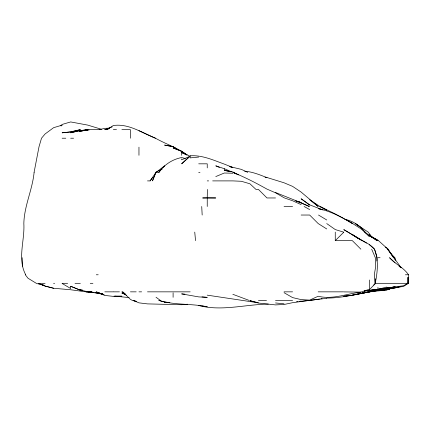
<?xml version="1.0" encoding="UTF-8"?>
<svg xmlns="http://www.w3.org/2000/svg" width="430" height="430" viewBox="0 0 430 430"><rect width="100%" height="100%" fill="white"/><g stroke="black" fill="none" stroke-linecap="round" stroke-linejoin="round"><path stroke-width="0.64" d="M207.238 197.881L215.774 197.961L202.659 197.961L207.238 197.881L207.405 189.431M364.151 291.148L403.544 285.74L407.877 283.311L408.5 274.775C403.711 267.476 395.277 264.208 389.564 257.71L395.009 262.741M376.89 260.988L377.137 257.71L374.535 249.174C368.666 242.187 359.281 240.225 352.331 234.549L366.548 243.149M408.043 277.404L408.473 283.311L375.213 283.311L375.804 278.715M34.11 172.36C32.438 189.845 24.204 205.895 23.838 223.568C24.886 240.617 17.168 258.796 25.698 274.775M34.083 172.36L39.012 146.754L41.511 138.218L45.075 133.988L53.61 127.683L62.146 125.125L61.237 125.952M375.213 283.311C377.545 272.168 378.825 259.973 374.471 249.174L369.402 244.713M155.741 172.36L152.478 180.896L155.778 172.968M147.495 180.896L150.086 180.896L156.031 172.36L158.89 172.36L159.922 171.608M150.086 180.896L152.86 177.294M158.89 172.36C164.276 164.701 172.419 159.299 181.632 157.547L185.292 158.476M60.786 125.866L62.146 124.431L70.681 121.937L87.752 125.103L101.55 129.306M369.402 289.707L375.573 283.311L373.675 285.02M360.867 249.174L352.331 240.639L335.26 240.639L343.796 232.184M230.405 166.931L232.845 167.501L224.309 164.099C213.275 160.116 202.213 154.961 190.167 155.805L181.632 163.825L189.162 157.16M162.244 168.012L164.566 165.835L156.095 172.36M104.818 129.683L106.78 129.683L113.353 125.517C128.737 123.308 141.884 132.87 155.456 138.218L156.031 138.525C166.238 144.217 177.574 147.855 186.996 154.924L181.632 151.269L173.102 147.952L181.632 151.285M408.473 283.311L403.544 286.418L395.009 287.74L398.056 287.063M106.78 129.683L109.172 128.527M373.998 291.244L386.473 290.207L390.456 288.353M156.031 172.07L162.126 169.323M390.128 288.283L386.473 289.825L391.348 288.304L356.927 294.12M215.774 176.579L224.309 173.016L232.845 173.242M189.56 156.52L181.632 159.788L181.632 158.95M104.818 129.581L112.133 126.936M390.741 288.401L386.473 289.632L377.938 290.723L395.009 287.96L400.491 286.606M369.402 290.379L377.938 289.422L386.473 287.052M391.348 288.39L386.473 289.632L379.905 290.352M79.217 131.601L87.752 129.656L79.217 130.725L70.681 132.8L79.217 130.698L87.752 129.881L79.217 130.725L79.217 131.601L87.752 129.683L99.653 129.656M99.163 129.683L104.818 128.333L109.413 128.172M352.331 295.216L343.796 296.232L352.331 295.319L386.473 288.444L369.402 291.621M369.402 291.819L377.938 289.917M368.343 291.846L360.867 293.454L369.402 291.9L360.867 293.378M326.73 298.092C341.006 298.049 354.954 294.641 368.875 291.846M358.899 293.722L360.211 293.491M352.331 295.039L360.867 293.55M319.506 299.043L310.315 300.382M320.818 298.818L322.129 298.592M360.867 292.174C346.693 293.674 332.465 299.855 318.195 296.243L309.659 300.113L301.124 299.597L292.588 297.603L284.053 292.701M364.151 291.088L395.009 287.068M386.473 289.293L395.009 287.96M326.73 298.318L309.659 300.371M373.998 291.035L375.309 290.879M376.626 290.723L377.938 290.567M296.528 301.769L297.839 301.613M299.151 301.457L301.124 301.226L299.151 301.312M309.568 300.382L292.588 302.682L284.053 304.483L275.517 304.908L258.446 303.048L249.916 300.667L258.446 302.817L207.238 295.152M309.659 300.462L299.151 301.387M79.217 130.736L89.064 130.048M198.703 157.068L190.167 157.891L190.167 155.805M187.544 304.214L181.632 304.736L147.495 303.892L138.96 302.849L133.171 300.382L136.643 301.473M268.298 304.107C245.121 304.418 221.617 311.54 198.703 305.488L200.676 305.794M113.353 129.683L116.492 129.683M121.889 129.683L130.424 129.683L130.424 138.218M62.146 138.218L65.801 138.218M70.681 138.218L73.573 138.218M198.703 163.825L207.238 163.825L207.238 167.899M198.703 172.36L199.977 172.36M207.238 180.896L208.636 180.896M212.662 180.896L232.845 180.896L241.38 181.283L249.916 183.787L256 189.431L258.446 189.431L266.982 197.961L275.517 197.961M284.053 206.497L292.588 206.497M301.124 215.032L309.659 215.032L318.195 223.568L326.73 228.953M377.938 257.71L380.072 257.71M393.971 257.71L395.009 259.252L386.473 247.825L377.938 240.144L371.112 236.489M96.288 274.775L98.201 274.775M405.409 274.775L408.5 274.775M41.344 283.311L45.075 283.311M53.61 283.311L54.588 283.311M62.146 283.311L67.66 283.311M75.008 283.311L80.329 283.311M90.252 283.311L92.923 283.311M104.818 291.846L113.052 291.846M113.353 291.846L119.438 291.846M130.424 291.846L136.208 291.846M138.96 291.846L141.631 291.846M147.495 291.846L190.167 291.846M284.053 291.846L292.588 291.846M318.195 291.846L343.285 291.846M258.446 300.382L266.503 300.382M275.517 300.382L292.588 300.382M167.189 302.247L164.566 302.269L167.189 302.408M115.326 296.06L121.889 296.206L113.353 296.377L104.818 295.431L96.288 291.846L103.603 294.62M91.692 292.11L85.898 291.846L70.681 289.761L53.61 288.256L45.075 286.084L38.646 283.311L44.489 285.445M343.796 291.895L360.867 292.115L369.402 289.239L369.402 279.984M89.913 291.846L91.187 291.932M114.009 296.055L129.113 297.603M184.916 294.147L181.632 293.894L198.703 296.899L207.238 297.35L201.987 296.91M88.3 291.846L93.622 292.352L87.752 291.75L79.217 289.772L70.681 286.278L70.681 288.53L62.146 283.483M275.517 302.962L284.053 303.811M79.217 289.691L80.528 289.847M167.189 302.354L164.566 302.037L158.81 300.382C174.44 305.386 191.248 303.311 207.238 306.8L201.987 305.993M93.735 292.486L87.752 291.723M95.008 292.642L96.288 292.803L94.966 292.626M244.659 171.194C252.458 171.763 259.774 174.827 266.982 177.622M93.649 292.454L89.026 291.846L102.851 294.168M265.014 177.214L266.982 177.509L284.053 182.793L292.588 186.378L301.124 192.076L318.195 206.497L309.659 199.73L319.979 206.497L326.73 210.098L319.925 206.497L335.26 213.936L343.796 218.58M219.434 167.458L215.774 165.819L224.309 168.716L224.309 170.345L232.845 171.925L238.494 174.897M229.561 166.539L241.38 169.382L247.739 172.36M224.309 170.345L230.405 171.785M96.288 292.416L101.163 293.615L96.288 292.416L104.21 294.889M53.61 288.256L45.075 286.068L38.646 283.311M44.467 285.498L36.539 283.451L28.004 278.231L25.322 274.775M296.243 201.202L301.124 202.482L295.636 200.901M136.536 301.537L132.29 300.382L130.424 299.387L122.69 291.846L125.103 293.894M125.549 294.217L121.889 293.131L125.549 294.582M343.548 232.103L335.26 229.566L326.73 223.568M321.242 209.539L318.195 208.582C330.401 211.114 341.64 217.102 352.331 223.326L360.867 228.771L365.091 232.103L369.402 236.527L364.656 232.103L377.051 240.639L369.402 235.328L377.938 240.639L371.112 236.591M345.016 219.327C353.465 221.074 360.706 226.234 365.828 233.076M298.683 202.046L309.358 206.497L301.124 202.74L275.517 192.506M323.07 210.023L309.659 204.841L301.124 198.778L309.659 205.056M284.456 197.961L292.588 200.756L301.124 204.632M232.845 294.303L249.051 300.382M385.253 247.137L386.473 247.626L388.156 249.174L393.068 257.14M70.681 286.278L78.604 289.444M155.456 138.218L138.96 130.693M224.309 168.716L231.625 171.839M186.942 155.02L181.632 152.596L188.2 155.289L189.678 156.332M236.258 174.01L232.845 172.36C244.616 177.063 255.931 182.927 266.982 189.114L275.517 192.796L284.053 197.746M350.058 222.262L352.331 223.374L344.365 218.897M123.598 292.782L121.889 291.846L126.409 295.313M304.112 206.497L309.659 209.582M318.512 215.032L326.73 219.983M175.236 148.178L173.102 146.754L164.566 145.082L173.102 146.592L177.257 149.409M156.031 297.238L160.315 300.382M399.045 266.245L400.545 267.352M390.225 252.969L394.917 257.71L395.702 260.435M369.402 234.318L372.423 237.72M400.685 267.202L399.873 266.245L400.685 267.293M364.683 232.103L360.867 227.513L355.287 223.568L368.214 232.103L372.358 237.844M401.174 267.815L387.779 249.174M371.676 249.174L375.309 257.71L375.745 266.245L374.299 274.775L374.981 283.311M194.742 232.103L195.542 240.639M201.724 206.497L202.175 215.032M22.188 257.71L22.457 266.245M407.86 277.404L407.877 283.311M377.938 287.396L377.938 289.428M335.26 232.103L335.26 240.639M207.238 198.574L207.238 206.497M181.632 151.269L181.632 155.321M173.102 292.825L173.102 297.307M138.96 147.162L138.96 155.289M80.265 129.683L70.681 131.94L62.146 132.811L70.681 131.865L80.265 129.683M395.009 286.821L386.473 288.191L395.009 286.821M91.692 292.061L86.22 291.846L91.692 292.061M82.495 290.169L79.217 289.788L82.495 290.175M169.818 302.672L168.506 302.51L169.818 302.645M102.851 294.088L96.288 292.76L102.851 294.109M352.331 234.619L343.796 229.625L360.867 239.908L352.331 234.619"/></g></svg>
